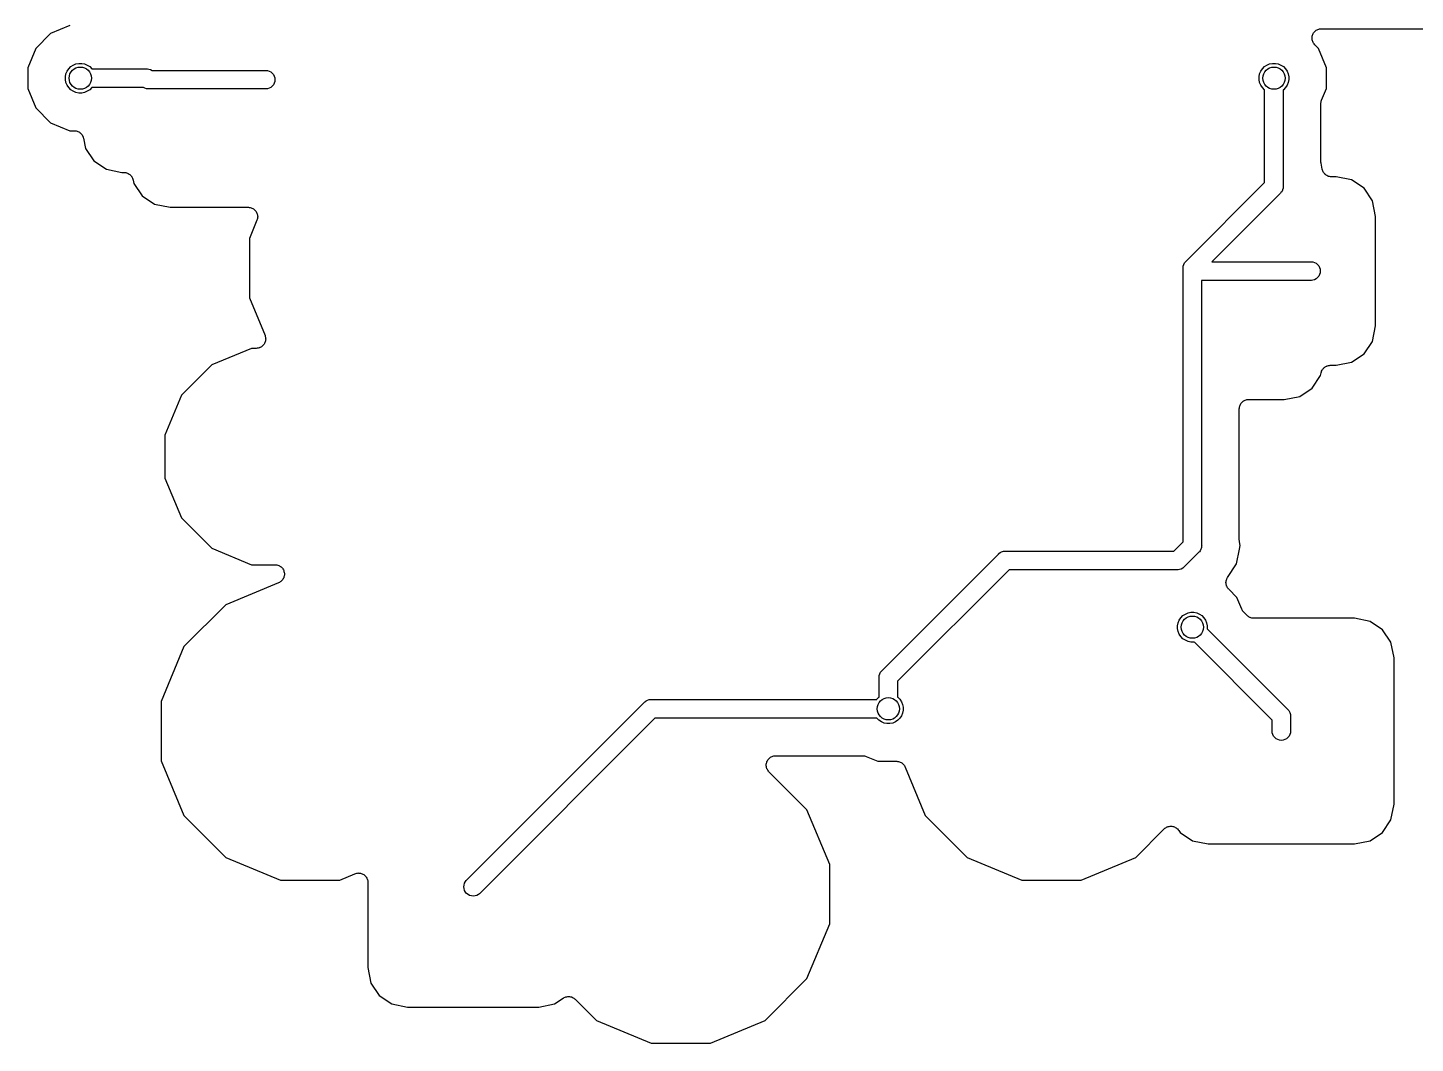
# Model space of a CAD drawing. Extents: x 0.4 to 11.3, y -7.9 to -0.4.
# Drawn here: x 7.397 to 8.134, y -3.118 to -2.58 of the extents above; entities that cross this region are included whole.
import ezdxf

# ---------------------------------------------------------------- set-up
doc = ezdxf.new("R2010")
doc.units = 0
doc.header["$MEASUREMENT"] = 0
doc.layers.add('BLACK', color=7, linetype='CONTINUOUS')

msp = doc.modelspace()

# ---------------------------------------------------------------- linework, layer by layer
at = {"layer": 'BLACK', "linetype": 'CONTINUOUS'}
for p, q in [((7.41965, -2.57843), (7.40941, -2.58267)), ((7.40941, -2.58267), (7.40157, -2.59051)), ((8.07929, -2.58499), (8.07934, -2.58451)), ((8.07929, -2.585), (8.07929, -2.58499)), ((8.07933, -2.58548), (8.07929, -2.585)), ((8.07929, -2.585), (8.07929, -2.585)), ((8.07937, -2.58596), (8.07933, -2.58548)), ((8.07934, -2.58451), (8.07939, -2.58403)), ((8.07937, -2.58597), (8.07937, -2.58596)), ((8.07937, -2.58598), (8.07937, -2.58597)), ((8.07951, -2.58643), (8.07937, -2.58598)), ((8.07939, -2.58402), (8.07953, -2.58356)), ((8.07939, -2.58403), (8.07939, -2.58402)), ((8.07939, -2.58403), (8.07939, -2.58403)), ((8.07953, -2.58356), (8.07968, -2.5831)), ((8.07968, -2.58309), (8.07991, -2.58267)), ((8.07968, -2.5831), (8.07968, -2.58309)), ((8.07968, -2.58309), (8.07968, -2.58309)), ((8.07991, -2.58267), (8.08014, -2.58224)), ((8.08014, -2.58224), (8.08015, -2.58224)), ((8.08015, -2.58223), (8.08046, -2.58186)), ((8.08015, -2.58224), (8.08015, -2.58223)), ((8.08046, -2.58186), (8.08076, -2.58149)), ((8.08076, -2.58149), (8.08077, -2.58149)), ((8.08077, -2.58149), (8.08078, -2.58148)), ((8.08078, -2.58148), (8.08115, -2.58118)), ((8.08115, -2.58118), (8.08152, -2.58087)), ((8.08152, -2.58087), (8.08153, -2.58087)), ((8.08153, -2.58087), (8.08196, -2.58064)), ((8.08153, -2.58087), (8.08153, -2.58087)), ((8.08196, -2.58064), (8.08238, -2.58042)), ((8.08238, -2.58042), (8.08239, -2.58041)), ((8.08239, -2.58041), (8.0824, -2.58041)), ((8.0824, -2.58041), (8.08285, -2.58027)), ((8.08285, -2.58027), (8.08332, -2.58013)), ((8.08332, -2.58013), (8.08332, -2.58013)), ((8.08332, -2.58013), (8.08333, -2.58013)), ((8.08333, -2.58013), (8.08381, -2.58009)), ((8.08381, -2.58009), (8.08429, -2.58004)), ((8.08429, -2.58004), (8.36828, -2.58004)), ((7.40157, -2.59051), (7.39732, -2.60075)), ((8.07964, -2.5869), (8.07951, -2.58643)), ((8.07965, -2.5869), (8.07964, -2.5869)), ((8.07965, -2.58691), (8.07965, -2.5869)), ((8.07987, -2.58734), (8.07965, -2.58691)), ((8.08009, -2.58776), (8.07987, -2.58734)), ((8.0801, -2.58777), (8.08009, -2.58776)), ((8.0801, -2.58778), (8.0801, -2.58777)), ((8.0804, -2.58815), (8.0801, -2.58778)), ((8.0807, -2.58853), (8.0804, -2.58815)), ((8.08071, -2.58854), (8.0807, -2.58853)), ((8.08075, -2.58857), (8.08071, -2.58854)), ((8.08071, -2.58854), (8.08071, -2.58854)), ((8.08071, -2.58854), (8.08071, -2.58854)), ((8.08269, -2.59051), (8.08075, -2.58857)), ((8.08693, -2.60075), (8.08269, -2.59051)), ((7.39732, -2.60075), (7.39732, -2.61184)), ((7.41908, -2.60128), (7.42018, -2.60018)), ((7.42018, -2.60018), (7.42147, -2.59932)), ((7.42147, -2.59932), (7.4229, -2.59873)), ((7.4229, -2.59873), (7.42442, -2.59843)), ((7.42442, -2.59843), (7.42597, -2.59843)), ((7.42597, -2.59843), (7.42749, -2.59873)), ((7.42749, -2.59873), (7.42893, -2.59932)), ((7.42893, -2.59932), (7.43022, -2.60018)), ((7.43022, -2.60018), (7.43131, -2.60128)), ((8.05294, -2.60128), (8.05404, -2.60018)), ((8.05404, -2.60018), (8.05533, -2.59932)), ((8.05533, -2.59932), (8.05676, -2.59873)), ((8.05676, -2.59873), (8.05828, -2.59843)), ((8.05828, -2.59843), (8.05983, -2.59843)), ((8.05983, -2.59843), (8.06135, -2.59873)), ((8.06135, -2.59873), (8.06278, -2.59932)), ((8.06278, -2.59932), (8.06407, -2.60018)), ((8.06407, -2.60018), (8.06517, -2.60128)), ((8.08693, -2.61184), (8.08693, -2.60075)), ((7.41732, -2.60552), (7.41763, -2.604)), ((7.41732, -2.60707), (7.41732, -2.60552)), ((7.41763, -2.6086), (7.41732, -2.60707)), ((7.41763, -2.604), (7.41822, -2.60257)), ((7.41822, -2.60257), (7.41908, -2.60128)), ((7.43131, -2.60128), (7.43138, -2.60138)), ((7.43138, -2.60138), (7.46039, -2.60138)), ((7.46039, -2.60138), (7.46063, -2.60135)), ((7.46063, -2.60135), (7.46087, -2.60138)), ((7.46087, -2.60138), (7.46087, -2.60138)), ((7.46087, -2.60138), (7.46159, -2.60145)), ((7.46159, -2.60145), (7.46252, -2.60173)), ((7.46252, -2.60173), (7.46334, -2.60217)), ((7.46334, -2.60217), (7.52386, -2.60217)), ((7.52386, -2.60217), (7.52459, -2.60224)), ((7.52459, -2.60224), (7.52551, -2.60252)), ((7.52551, -2.60252), (7.52637, -2.60297)), ((7.52637, -2.60297), (7.52712, -2.60359)), ((7.52712, -2.60359), (7.52773, -2.60434)), ((7.52773, -2.60434), (7.52819, -2.60519)), ((7.52819, -2.60519), (7.52847, -2.60612)), ((7.52847, -2.60805), (7.52819, -2.60898)), ((7.52847, -2.60612), (7.52857, -2.60709)), ((7.52857, -2.60709), (7.52847, -2.60805)), ((8.05118, -2.60552), (8.05148, -2.604)), ((8.05118, -2.60707), (8.05118, -2.60552)), ((8.05148, -2.6086), (8.05118, -2.60707)), ((8.05148, -2.604), (8.05208, -2.60257)), ((8.05208, -2.60257), (8.05294, -2.60128)), ((8.06517, -2.60128), (8.06603, -2.60257)), ((8.06603, -2.60257), (8.06663, -2.604)), ((8.06663, -2.604), (8.06693, -2.60552)), ((8.06693, -2.60707), (8.06663, -2.6086)), ((8.06693, -2.60552), (8.06693, -2.60707)), ((7.39732, -2.61184), (7.40157, -2.62209)), ((7.41822, -2.61003), (7.41763, -2.6086)), ((7.41908, -2.61132), (7.41822, -2.61003)), ((7.42018, -2.61242), (7.41908, -2.61132)), ((7.42147, -2.61328), (7.42018, -2.61242)), ((7.4229, -2.61387), (7.42147, -2.61328)), ((7.42442, -2.61417), (7.4229, -2.61387)), ((7.42597, -2.61417), (7.42442, -2.61417)), ((7.42749, -2.61387), (7.42597, -2.61417)), ((7.42893, -2.61328), (7.42749, -2.61387)), ((7.43022, -2.61242), (7.42893, -2.61328)), ((7.43131, -2.61132), (7.43022, -2.61242)), ((7.43138, -2.61122), (7.43131, -2.61132)), ((7.45871, -2.61122), (7.43138, -2.61122)), ((7.45952, -2.61166), (7.45871, -2.61122)), ((7.46045, -2.61194), (7.45952, -2.61166)), ((7.46118, -2.61201), (7.46045, -2.61194)), ((7.46142, -2.61203), (7.46118, -2.61201)), ((7.46118, -2.61201), (7.46118, -2.61201)), ((7.46166, -2.61201), (7.46142, -2.61203)), ((7.52386, -2.61201), (7.46166, -2.61201)), ((7.52459, -2.61194), (7.52386, -2.61201)), ((7.52551, -2.61166), (7.52459, -2.61194)), ((7.52637, -2.6112), (7.52551, -2.61166)), ((7.52712, -2.61058), (7.52637, -2.6112)), ((7.52773, -2.60983), (7.52712, -2.61058)), ((7.52819, -2.60898), (7.52773, -2.60983)), ((8.05208, -2.61003), (8.05148, -2.6086)), ((8.05294, -2.61132), (8.05208, -2.61003)), ((8.05404, -2.61242), (8.05294, -2.61132)), ((8.05413, -2.61248), (8.05404, -2.61242)), ((8.05413, -2.66174), (8.05413, -2.61248)), ((8.06407, -2.61242), (8.06398, -2.61248)), ((8.06398, -2.61248), (8.06398, -2.66354)), ((8.06517, -2.61132), (8.06407, -2.61242)), ((8.06603, -2.61003), (8.06517, -2.61132)), ((8.06663, -2.6086), (8.06603, -2.61003)), ((8.08436, -2.61805), (8.08693, -2.61184)), ((7.40157, -2.62209), (7.40941, -2.62993)), ((8.08398, -2.6199), (8.08403, -2.61944)), ((8.08398, -2.61996), (8.08398, -2.6199)), ((8.08398, -2.61997), (8.08398, -2.61996)), ((8.08398, -2.61996), (8.08398, -2.61996)), ((8.08398, -2.61996), (8.08398, -2.61996)), ((8.08398, -2.65046), (8.08398, -2.61997)), ((8.08403, -2.61944), (8.08407, -2.61899)), ((8.08407, -2.61899), (8.08408, -2.61896)), ((8.08408, -2.61896), (8.08409, -2.61893)), ((8.08409, -2.61893), (8.08422, -2.61849)), ((8.08422, -2.61849), (8.08436, -2.61805)), ((7.40941, -2.62993), (7.41965, -2.63417)), ((7.41965, -2.63417), (7.42203, -2.63417)), ((7.42203, -2.63417), (7.42206, -2.63417)), ((7.42206, -2.63417), (7.42206, -2.63417)), ((7.42206, -2.63417), (7.42206, -2.63417)), ((7.42206, -2.63417), (7.4221, -2.63417)), ((7.4221, -2.63417), (7.42256, -2.63423)), ((7.42256, -2.63423), (7.42303, -2.63427)), ((7.42303, -2.63427), (7.42305, -2.63428)), ((7.42305, -2.63428), (7.42307, -2.63428)), ((7.42307, -2.63428), (7.42351, -2.63442)), ((7.42351, -2.63442), (7.42396, -2.63456)), ((7.42396, -2.63456), (7.42398, -2.63457)), ((7.42398, -2.63457), (7.424, -2.63458)), ((7.424, -2.63458), (7.42441, -2.6348)), ((7.42441, -2.6348), (7.42482, -2.63503)), ((7.42482, -2.63503), (7.42483, -2.63504)), ((7.42483, -2.63504), (7.42485, -2.63505)), ((7.42485, -2.63505), (7.42521, -2.63535)), ((7.42521, -2.63535), (7.42557, -2.63565)), ((7.42557, -2.63565), (7.42558, -2.63566)), ((7.42558, -2.63566), (7.4256, -2.63567)), ((7.4256, -2.63567), (7.42589, -2.63604)), ((7.42589, -2.63604), (7.42619, -2.6364)), ((7.42619, -2.6364), (7.4262, -2.63642)), ((7.4262, -2.63642), (7.42621, -2.63644)), ((7.42621, -2.63644), (7.42643, -2.63685)), ((7.42643, -2.63685), (7.42665, -2.63726)), ((7.42665, -2.63726), (7.42665, -2.63728)), ((7.42665, -2.63728), (7.42666, -2.6373)), ((7.42666, -2.6373), (7.42679, -2.63775)), ((7.42679, -2.63775), (7.42693, -2.6382)), ((7.42693, -2.6382), (7.42801, -2.64363)), ((7.42801, -2.64363), (7.43243, -2.65025)), ((7.43243, -2.65025), (7.43905, -2.65467)), ((8.08402, -2.65092), (8.08398, -2.65046)), ((8.08406, -2.65137), (8.08402, -2.65092)), ((8.08407, -2.65144), (8.08406, -2.65137)), ((8.08471, -2.65462), (8.08407, -2.65144)), ((7.43905, -2.65467), (7.44734, -2.65632)), ((7.44734, -2.65632), (7.44834, -2.65632)), ((7.44834, -2.65632), (7.44837, -2.65632)), ((7.44837, -2.65632), (7.44837, -2.65632)), ((7.44837, -2.65632), (7.44837, -2.65632)), ((7.44837, -2.65632), (7.44841, -2.65632)), ((7.44841, -2.65632), (7.44888, -2.65637)), ((7.44888, -2.65637), (7.44934, -2.65642)), ((7.44934, -2.65642), (7.44936, -2.65642)), ((7.44936, -2.65642), (7.44938, -2.65643)), ((7.44938, -2.65643), (7.44983, -2.65657)), ((7.44983, -2.65657), (7.45027, -2.65671)), ((7.45027, -2.65671), (7.45029, -2.65671)), ((7.45029, -2.65671), (7.45031, -2.65672)), ((7.45031, -2.65672), (7.45072, -2.65695)), ((7.45072, -2.65695), (7.45113, -2.65717)), ((7.45113, -2.65717), (7.45115, -2.65718)), ((7.45115, -2.65718), (7.45117, -2.65719)), ((7.45117, -2.65719), (7.45152, -2.65749)), ((7.45152, -2.65749), (7.45189, -2.65779)), ((7.45189, -2.65779), (7.4519, -2.65781)), ((7.4519, -2.65781), (7.45191, -2.65782)), ((7.45191, -2.65782), (7.45221, -2.65818)), ((7.45221, -2.65818), (7.4525, -2.65855)), ((7.4525, -2.65855), (7.45251, -2.65856)), ((7.45251, -2.65856), (7.45252, -2.65858)), ((7.45252, -2.65858), (7.45274, -2.65899)), ((7.45274, -2.65899), (7.45296, -2.65941)), ((7.45296, -2.65941), (7.45297, -2.65943)), ((7.45297, -2.65943), (7.45298, -2.65944)), ((7.45298, -2.65944), (7.45311, -2.65989)), ((8.08484, -2.65507), (8.08471, -2.65462)), ((8.08497, -2.65552), (8.08484, -2.65507)), ((8.08498, -2.65553), (8.08497, -2.65552)), ((8.08499, -2.65555), (8.08498, -2.65553)), ((8.08521, -2.65597), (8.08499, -2.65555)), ((8.08543, -2.65638), (8.08521, -2.65597)), ((8.08544, -2.6564), (8.08543, -2.65638)), ((8.08545, -2.65641), (8.08544, -2.6564)), ((8.08574, -2.65678), (8.08545, -2.65641)), ((8.08604, -2.65714), (8.08574, -2.65678)), ((8.08605, -2.65715), (8.08604, -2.65714)), ((8.08606, -2.65717), (8.08605, -2.65715)), ((8.08643, -2.65747), (8.08606, -2.65717)), ((8.08678, -2.65777), (8.08643, -2.65747)), ((8.0868, -2.65778), (8.08678, -2.65777)), ((8.08682, -2.65779), (8.0868, -2.65778)), ((8.08723, -2.65802), (8.08682, -2.65779)), ((8.08764, -2.65824), (8.08723, -2.65802)), ((8.08766, -2.65825), (8.08764, -2.65824)), ((8.08768, -2.65826), (8.08766, -2.65825)), ((8.08812, -2.65839), (8.08768, -2.65826)), ((8.08857, -2.65853), (8.08812, -2.65839)), ((8.08859, -2.65854), (8.08857, -2.65853)), ((8.08861, -2.65854), (8.08859, -2.65854)), ((8.08908, -2.65859), (8.08861, -2.65854)), ((8.08954, -2.65864), (8.08908, -2.65859)), ((8.08958, -2.65864), (8.08954, -2.65864)), ((8.08961, -2.65864), (8.08958, -2.65864)), ((8.08958, -2.65864), (8.08958, -2.65864)), ((8.08958, -2.65864), (8.08958, -2.65864)), ((8.09203, -2.65864), (8.08961, -2.65864)), ((8.10032, -2.66029), (8.09203, -2.65864)), ((7.45311, -2.65989), (7.45324, -2.66034)), ((7.45324, -2.66034), (7.4536, -2.66213)), ((7.4536, -2.66213), (7.45802, -2.66875)), ((8.01244, -2.70344), (8.05413, -2.66174)), ((8.0628, -2.66697), (8.06255, -2.66728)), ((8.06317, -2.66653), (8.0628, -2.66697)), ((8.06362, -2.66567), (8.06317, -2.66653)), ((8.06367, -2.66552), (8.06362, -2.66567)), ((8.06391, -2.66474), (8.06367, -2.66552)), ((8.06398, -2.66402), (8.06391, -2.66474)), ((8.06398, -2.66354), (8.064, -2.66378)), ((8.064, -2.66378), (8.06398, -2.66402)), ((8.06398, -2.66402), (8.06398, -2.66402)), ((8.10694, -2.66471), (8.10032, -2.66029)), ((8.11136, -2.67133), (8.10694, -2.66471)), ((7.45802, -2.66875), (7.46464, -2.67317)), ((7.46464, -2.67317), (7.47293, -2.67482)), ((8.06236, -2.66743), (8.02605, -2.70374)), ((8.06255, -2.66728), (8.06236, -2.66743)), ((8.11301, -2.67963), (8.11136, -2.67133)), ((7.47293, -2.67482), (7.51441, -2.67482)), ((7.51441, -2.67482), (7.51445, -2.67482)), ((7.51445, -2.67482), (7.51445, -2.67482)), ((7.51445, -2.67482), (7.51445, -2.67482)), ((7.51445, -2.67482), (7.51448, -2.67482)), ((7.51448, -2.67482), (7.51496, -2.67487)), ((7.51496, -2.67487), (7.51542, -2.67492)), ((7.51903, -2.68173), (7.51504, -2.69136)), ((7.51542, -2.67492), (7.51543, -2.67493)), ((7.51543, -2.67493), (7.51545, -2.67493)), ((7.51545, -2.67493), (7.51591, -2.67508)), ((7.51591, -2.67508), (7.51635, -2.67521)), ((7.51635, -2.67521), (7.51636, -2.67522)), ((7.51636, -2.67522), (7.51638, -2.67522)), ((7.51638, -2.67522), (7.5168, -2.67545)), ((7.5168, -2.67545), (7.51721, -2.67568)), ((7.51721, -2.67568), (7.51722, -2.67569)), ((7.51722, -2.67569), (7.51723, -2.67569)), ((7.51723, -2.67569), (7.5176, -2.676)), ((7.5176, -2.676), (7.51796, -2.6763)), ((7.51796, -2.6763), (7.51797, -2.67631)), ((7.51797, -2.67631), (7.51798, -2.67632)), ((7.51798, -2.67632), (7.51828, -2.6767)), ((7.51828, -2.6767), (7.51858, -2.67706)), ((7.51858, -2.67706), (7.51858, -2.67707)), ((7.51858, -2.67707), (7.51859, -2.67708)), ((7.51859, -2.67708), (7.51881, -2.67751)), ((7.51881, -2.67751), (7.51903, -2.67792)), ((7.51903, -2.67792), (7.51904, -2.67794)), ((7.51917, -2.68128), (7.51903, -2.68173)), ((7.51904, -2.67794), (7.51904, -2.67795)), ((7.51904, -2.67795), (7.51918, -2.6784)), ((7.51931, -2.68083), (7.51917, -2.68128)), ((7.51918, -2.6784), (7.51931, -2.67886)), ((7.51931, -2.67886), (7.51932, -2.67887)), ((7.51936, -2.68033), (7.51931, -2.6808)), ((7.51931, -2.6808), (7.51931, -2.68081)), ((7.51931, -2.68081), (7.51931, -2.68083)), ((7.51932, -2.67887), (7.51932, -2.67888)), ((7.51932, -2.67888), (7.51936, -2.67936)), ((7.51936, -2.67936), (7.51941, -2.67983)), ((7.51941, -2.67986), (7.51936, -2.68033)), ((7.51941, -2.67983), (7.51941, -2.67984)), ((7.51941, -2.67984), (7.51941, -2.67986)), ((8.11301, -2.7377), (8.11301, -2.67963)), ((7.51504, -2.69136), (7.51504, -2.72281)), ((8.01164, -2.70434), (8.01225, -2.70359)), ((8.01225, -2.70359), (8.01244, -2.70344)), ((8.02605, -2.70374), (8.07898, -2.70374)), ((8.07898, -2.70374), (8.0797, -2.70381)), ((8.0797, -2.70381), (8.08063, -2.70409)), ((8.0108, -2.70709), (8.01083, -2.70685)), ((8.01083, -2.70733), (8.0108, -2.70709)), ((8.01083, -2.70685), (8.0109, -2.70612)), ((8.01083, -2.70685), (8.01083, -2.70685)), ((8.01083, -2.85229), (8.01083, -2.70733)), ((8.0109, -2.70612), (8.01118, -2.70519)), ((8.01118, -2.70519), (8.01164, -2.70434)), ((8.08063, -2.70409), (8.08149, -2.70455)), ((8.08149, -2.70455), (8.08224, -2.70516)), ((8.08224, -2.70516), (8.08285, -2.70591)), ((8.08285, -2.70591), (8.08331, -2.70677)), ((8.08331, -2.71055), (8.08285, -2.71141)), ((8.08331, -2.70677), (8.08359, -2.7077)), ((8.08359, -2.70963), (8.08331, -2.71055)), ((8.08359, -2.7077), (8.08369, -2.70866)), ((8.08369, -2.70866), (8.08359, -2.70963)), ((8.07898, -2.71358), (8.02067, -2.71358)), ((8.02067, -2.71358), (8.02067, -2.85409)), ((8.0797, -2.71351), (8.07898, -2.71358)), ((8.08063, -2.71323), (8.0797, -2.71351)), ((8.08149, -2.71277), (8.08063, -2.71323)), ((8.08224, -2.71216), (8.08149, -2.71277)), ((8.08285, -2.71141), (8.08224, -2.71216)), ((7.51504, -2.72281), (7.52331, -2.74277)), ((8.11136, -2.74599), (8.11301, -2.7377)), ((7.52252, -2.74786), (7.52221, -2.74823)), ((7.52282, -2.7475), (7.52252, -2.74786)), ((7.52283, -2.74748), (7.52282, -2.74749)), ((7.52282, -2.74749), (7.52282, -2.7475)), ((7.52306, -2.74706), (7.52283, -2.74748)), ((7.52329, -2.74665), (7.52306, -2.74706)), ((7.5233, -2.74662), (7.52329, -2.74663)), ((7.52329, -2.74663), (7.52329, -2.74665)), ((7.52344, -2.74616), (7.5233, -2.74662)), ((7.52331, -2.74277), (7.52332, -2.74281)), ((7.52332, -2.74281), (7.52332, -2.74281)), ((7.52332, -2.74281), (7.52332, -2.74281)), ((7.52332, -2.74281), (7.52333, -2.74284)), ((7.52333, -2.74284), (7.52347, -2.7433)), ((7.52358, -2.74572), (7.52344, -2.74616)), ((7.52347, -2.7433), (7.5236, -2.74375)), ((7.52359, -2.74569), (7.52358, -2.7457)), ((7.52358, -2.7457), (7.52358, -2.74572)), ((7.52364, -2.74521), (7.52359, -2.74569)), ((7.5236, -2.74375), (7.5236, -2.74376)), ((7.5236, -2.74376), (7.5236, -2.74377)), ((7.5236, -2.74377), (7.52364, -2.74425)), ((7.52364, -2.74425), (7.52369, -2.74472)), ((7.52369, -2.74475), (7.52364, -2.74521)), ((7.52369, -2.74472), (7.52369, -2.74473)), ((7.52369, -2.74473), (7.52369, -2.74475)), ((8.10694, -2.75261), (8.11136, -2.74599)), ((7.51614, -2.74969), (7.49504, -2.75842)), ((7.51869, -2.74969), (7.51614, -2.74969)), ((7.51916, -2.74964), (7.51869, -2.74969)), ((7.51963, -2.74959), (7.51916, -2.74964)), ((7.51965, -2.74959), (7.51963, -2.74959)), ((7.51966, -2.74959), (7.51965, -2.74959)), ((7.52012, -2.74945), (7.51966, -2.74959)), ((7.52057, -2.74932), (7.52012, -2.74945)), ((7.52058, -2.74931), (7.52057, -2.74932)), ((7.52059, -2.74931), (7.52058, -2.74931)), ((7.52102, -2.74908), (7.52059, -2.74931)), ((7.52143, -2.74886), (7.52102, -2.74908)), ((7.52144, -2.74886), (7.52143, -2.74886)), ((7.52145, -2.74885), (7.52144, -2.74886)), ((7.52183, -2.74854), (7.52145, -2.74885)), ((7.52219, -2.74825), (7.52183, -2.74854)), ((7.5222, -2.74824), (7.52219, -2.74825)), ((7.52221, -2.74823), (7.5222, -2.74824)), ((8.10032, -2.75703), (8.10694, -2.75261)), ((7.49504, -2.75842), (7.4789, -2.77457)), ((8.0838, -2.7641), (8.08408, -2.7627)), ((8.08408, -2.76267), (8.08409, -2.76263)), ((8.08408, -2.7627), (8.08408, -2.76267)), ((8.08408, -2.76267), (8.08408, -2.76267)), ((8.08408, -2.76267), (8.08408, -2.76267)), ((8.08409, -2.76263), (8.08424, -2.76219)), ((8.08424, -2.76219), (8.08437, -2.76174)), ((8.08437, -2.76174), (8.08438, -2.76172)), ((8.08438, -2.76172), (8.08439, -2.76171)), ((8.08439, -2.76171), (8.08462, -2.76129)), ((8.08462, -2.76129), (8.08484, -2.76088)), ((8.08484, -2.76088), (8.08485, -2.76087)), ((8.08485, -2.76087), (8.08486, -2.76085)), ((8.08486, -2.76085), (8.08516, -2.76049)), ((8.08516, -2.76049), (8.08546, -2.76013)), ((8.08546, -2.76013), (8.08547, -2.76012)), ((8.08547, -2.76012), (8.08549, -2.7601)), ((8.08549, -2.7601), (8.08585, -2.75981)), ((8.08585, -2.75981), (8.08622, -2.75951)), ((8.08622, -2.75951), (8.08623, -2.7595)), ((8.08623, -2.7595), (8.08625, -2.75949)), ((8.08625, -2.75949), (8.08667, -2.75927)), ((8.08667, -2.75927), (8.08708, -2.75906)), ((8.08708, -2.75906), (8.0871, -2.75905)), ((8.0871, -2.75905), (8.08711, -2.75904)), ((8.08711, -2.75904), (8.08757, -2.75891)), ((8.08757, -2.75891), (8.08801, -2.75877)), ((8.08801, -2.75877), (8.08803, -2.75877)), ((8.08803, -2.75877), (8.08805, -2.75877)), ((8.08805, -2.75877), (8.08852, -2.75872)), ((8.08852, -2.75872), (8.08898, -2.75868)), ((8.08898, -2.75868), (8.09203, -2.75868)), ((8.09203, -2.75868), (8.10032, -2.75703)), ((8.07938, -2.77072), (8.0838, -2.7641)), ((7.4789, -2.77457), (7.47016, -2.79567)), ((8.04254, -2.77792), (8.0429, -2.77762)), ((8.0429, -2.77762), (8.04292, -2.77762)), ((8.04292, -2.77762), (8.04293, -2.77761)), ((8.04293, -2.77761), (8.04335, -2.77739)), ((8.04335, -2.77739), (8.04376, -2.77717)), ((8.04376, -2.77717), (8.04378, -2.77716)), ((8.04378, -2.77716), (8.0438, -2.77715)), ((8.0438, -2.77715), (8.04425, -2.77702)), ((8.04425, -2.77702), (8.0447, -2.77688)), ((8.0447, -2.77688), (8.04472, -2.77688)), ((8.04472, -2.77688), (8.04473, -2.77688)), ((8.04473, -2.77688), (8.0452, -2.77683)), ((8.0452, -2.77683), (8.04567, -2.77679)), ((8.04567, -2.77679), (8.06447, -2.77679)), ((8.06447, -2.77679), (8.07276, -2.77514)), ((8.07276, -2.77514), (8.07938, -2.77072)), ((8.04067, -2.78172), (8.04072, -2.78125)), ((8.04067, -2.78175), (8.04067, -2.78172)), ((8.04067, -2.78176), (8.04067, -2.78175)), ((8.04067, -2.78175), (8.04067, -2.78175)), ((8.04067, -2.78179), (8.04067, -2.78176)), ((8.04067, -2.85138), (8.04067, -2.78179)), ((8.04072, -2.78125), (8.04077, -2.78078)), ((8.04077, -2.78078), (8.04078, -2.78077)), ((8.04078, -2.78075), (8.04092, -2.7803)), ((8.04078, -2.78077), (8.04078, -2.78075)), ((8.04092, -2.7803), (8.04106, -2.77985)), ((8.04106, -2.77985), (8.04107, -2.77984)), ((8.04107, -2.77982), (8.0413, -2.77941)), ((8.04107, -2.77984), (8.04107, -2.77982)), ((8.0413, -2.77941), (8.04152, -2.77899)), ((8.04152, -2.77899), (8.04154, -2.77898)), ((8.04154, -2.77896), (8.04185, -2.7786)), ((8.04154, -2.77898), (8.04154, -2.77896)), ((8.04185, -2.7786), (8.04215, -2.77824)), ((8.04215, -2.77824), (8.04216, -2.77823)), ((8.04216, -2.77823), (8.04217, -2.77822)), ((8.04217, -2.77822), (8.04254, -2.77792)), ((7.47016, -2.79567), (7.47016, -2.8185)), ((7.47016, -2.8185), (7.4789, -2.8396)), ((7.4789, -2.8396), (7.49504, -2.85575)), ((7.49504, -2.85575), (7.51614, -2.86449)), ((7.91287, -2.85871), (7.91306, -2.85855)), ((7.91306, -2.85855), (7.91362, -2.85809)), ((7.91306, -2.85855), (7.91306, -2.85855)), ((7.91362, -2.85809), (7.91448, -2.85764)), ((7.91362, -2.85809), (7.91362, -2.85809)), ((7.91362, -2.85809), (7.91362, -2.85809)), ((7.91448, -2.85764), (7.9154, -2.85735)), ((7.9154, -2.85735), (7.91613, -2.85728)), ((7.91613, -2.85728), (7.91637, -2.85726)), ((7.91613, -2.85728), (7.91613, -2.85728)), ((7.91637, -2.85726), (7.91661, -2.85728)), ((7.91661, -2.85728), (8.00584, -2.85728)), ((8.00584, -2.85728), (8.01083, -2.85229)), ((8.01906, -2.85798), (8.01152, -2.86551)), ((8.01924, -2.85783), (8.01906, -2.85798)), ((8.01945, -2.85758), (8.01924, -2.85783)), ((8.01986, -2.85708), (8.01945, -2.85758)), ((8.02032, -2.85622), (8.01986, -2.85708)), ((8.0204, -2.85594), (8.02032, -2.85622)), ((8.0206, -2.8553), (8.0204, -2.85594)), ((8.02067, -2.85457), (8.0206, -2.8553)), ((8.02067, -2.85409), (8.02069, -2.85433)), ((8.02069, -2.85433), (8.02067, -2.85457)), ((8.02067, -2.85457), (8.02067, -2.85457)), ((8.03922, -2.86405), (8.04077, -2.8563)), ((8.04071, -2.85184), (8.04067, -2.85138)), ((8.04075, -2.85229), (8.04071, -2.85184)), ((8.04077, -2.85236), (8.04075, -2.85229)), ((8.04116, -2.85433), (8.04077, -2.85236)), ((8.04077, -2.8563), (8.04116, -2.85433)), ((8.04077, -2.8563), (8.04077, -2.8563)), ((7.51614, -2.86449), (7.52862, -2.86449)), ((7.52862, -2.86449), (7.52868, -2.86449)), ((7.52868, -2.86449), (7.52868, -2.86449)), ((7.52868, -2.86449), (7.52869, -2.86449)), ((7.52869, -2.86449), (7.52869, -2.86449)), ((7.52869, -2.86449), (7.52918, -2.86454)), ((7.52918, -2.86454), (7.52965, -2.8646)), ((7.52965, -2.8646), (7.52966, -2.8646)), ((7.52966, -2.8646), (7.52966, -2.8646)), ((7.52966, -2.8646), (7.53014, -2.86475)), ((7.53014, -2.86475), (7.53059, -2.86489)), ((7.53059, -2.86489), (7.53059, -2.86489)), ((7.53059, -2.86489), (7.53059, -2.86489)), ((7.53059, -2.86489), (7.53101, -2.86512)), ((7.53101, -2.86512), (7.53144, -2.86536)), ((7.53144, -2.86536), (7.53144, -2.86536)), ((7.53144, -2.86536), (7.53145, -2.86536)), ((7.53145, -2.86536), (7.53181, -2.86567)), ((7.53181, -2.86567), (7.53219, -2.86598)), ((7.53219, -2.86598), (7.53219, -2.86599)), ((7.53219, -2.86599), (7.5322, -2.86599)), ((7.5322, -2.86599), (7.53251, -2.86638)), ((7.85102, -2.92059), (7.91272, -2.8589)), ((7.91272, -2.8589), (7.91287, -2.85871)), ((8.01137, -2.8657), (8.01062, -2.86632)), ((8.01152, -2.86551), (8.01137, -2.8657)), ((8.03444, -2.87122), (8.03922, -2.86405)), ((7.53177, -2.87334), (7.5314, -2.87365)), ((7.53215, -2.87304), (7.53177, -2.87334)), ((7.53247, -2.87265), (7.53215, -2.87303)), ((7.53215, -2.87303), (7.53215, -2.87303)), ((7.53215, -2.87303), (7.53215, -2.87304)), ((7.53277, -2.87228), (7.53247, -2.87265)), ((7.53251, -2.86638), (7.5328, -2.86674)), ((7.53301, -2.87185), (7.53277, -2.87228)), ((7.53277, -2.87228), (7.53277, -2.87228)), ((7.53277, -2.87228), (7.53277, -2.87228)), ((7.5328, -2.86674), (7.5328, -2.86675)), ((7.5328, -2.86675), (7.53281, -2.86675)), ((7.53281, -2.86675), (7.53304, -2.86719)), ((7.53323, -2.87143), (7.53301, -2.87185)), ((7.53304, -2.86719), (7.53326, -2.86761)), ((7.53324, -2.87142), (7.53323, -2.87142)), ((7.53323, -2.87142), (7.53323, -2.87143)), ((7.53338, -2.87096), (7.53324, -2.87142)), ((7.53326, -2.86761), (7.53326, -2.86761)), ((7.53326, -2.86761), (7.53326, -2.86762)), ((7.53326, -2.86762), (7.53339, -2.86807)), ((7.53352, -2.87049), (7.53338, -2.87096)), ((7.53339, -2.86807), (7.53353, -2.86854)), ((7.53357, -2.87001), (7.53352, -2.87048)), ((7.53352, -2.87048), (7.53352, -2.87049)), ((7.53352, -2.87049), (7.53352, -2.87049)), ((7.53353, -2.86854), (7.53353, -2.86855)), ((7.53353, -2.86855), (7.53353, -2.86855)), ((7.53353, -2.86855), (7.53358, -2.86903)), ((7.53362, -2.86952), (7.53357, -2.87001)), ((7.53358, -2.86903), (7.53362, -2.86951)), ((7.53362, -2.86951), (7.53362, -2.86952)), ((7.53362, -2.86952), (7.53362, -2.86952)), ((7.91841, -2.86713), (7.85925, -2.92628)), ((8.00763, -2.86713), (7.91841, -2.86713)), ((8.00787, -2.86715), (8.00763, -2.86713)), ((8.00812, -2.86713), (8.00787, -2.86715)), ((8.00884, -2.86705), (8.00812, -2.86713)), ((8.00812, -2.86713), (8.00812, -2.86713)), ((8.00977, -2.86677), (8.00884, -2.86705)), ((8.01062, -2.86632), (8.00977, -2.86677)), ((8.03365, -2.87348), (8.03369, -2.87301)), ((8.03369, -2.87301), (8.0337, -2.87299)), ((8.0337, -2.87297), (8.03384, -2.87252)), ((8.0337, -2.87299), (8.0337, -2.87297)), ((8.03384, -2.87252), (8.03398, -2.87208)), ((8.03398, -2.87208), (8.03399, -2.87206)), ((8.03399, -2.87204), (8.03422, -2.87163)), ((8.03399, -2.87206), (8.03399, -2.87204)), ((8.03422, -2.87163), (8.03444, -2.87122)), ((7.53054, -2.87411), (7.50246, -2.88574)), ((7.53097, -2.87388), (7.53054, -2.87411)), ((7.53139, -2.87365), (7.53097, -2.87388)), ((7.5314, -2.87365), (7.53139, -2.87365)), ((7.53139, -2.87365), (7.53139, -2.87365)), ((8.0336, -2.87394), (8.03365, -2.87348)), ((8.0336, -2.87396), (8.0336, -2.87394)), ((8.0336, -2.87398), (8.0336, -2.87396)), ((8.03364, -2.87445), (8.0336, -2.87398)), ((8.03368, -2.87491), (8.03364, -2.87445)), ((8.03369, -2.87493), (8.03368, -2.87491)), ((8.03369, -2.87495), (8.03369, -2.87493)), ((8.03382, -2.8754), (8.03369, -2.87495)), ((8.03395, -2.87585), (8.03382, -2.8754)), ((8.03396, -2.87587), (8.03395, -2.87585)), ((8.03397, -2.87589), (8.03396, -2.87587)), ((8.03419, -2.8763), (8.03397, -2.87589)), ((8.0344, -2.87672), (8.03419, -2.8763)), ((8.03441, -2.87673), (8.0344, -2.87672)), ((8.03442, -2.87675), (8.03441, -2.87673)), ((8.03472, -2.87711), (8.03442, -2.87675)), ((8.03501, -2.87748), (8.03472, -2.87711)), ((8.03504, -2.87751), (8.03501, -2.87748)), ((8.03506, -2.87753), (8.03504, -2.87751)), ((8.03504, -2.87751), (8.03504, -2.87751)), ((8.03504, -2.87751), (8.03504, -2.87751)), ((8.03938, -2.88185), (8.03506, -2.87753)), ((7.50246, -2.88574), (7.48022, -2.90797)), ((8.04195, -2.88806), (8.03938, -2.88185)), ((8.04217, -2.88846), (8.04195, -2.88806)), ((8.00787, -2.89686), (8.00818, -2.89534)), ((8.00818, -2.89534), (8.00877, -2.89391)), ((8.00877, -2.89391), (8.00963, -2.89262)), ((8.00963, -2.89262), (8.01073, -2.89152)), ((8.01073, -2.89152), (8.01202, -2.89066)), ((8.01202, -2.89066), (8.01345, -2.89007)), ((8.01345, -2.89007), (8.01497, -2.88976)), ((8.01497, -2.88976), (8.01652, -2.88976)), ((8.01652, -2.88976), (8.01804, -2.89007)), ((8.01804, -2.89007), (8.01948, -2.89066)), ((8.01948, -2.89066), (8.02077, -2.89152)), ((8.02077, -2.89152), (8.02186, -2.89262)), ((8.02186, -2.89262), (8.02273, -2.89391)), ((8.02273, -2.89391), (8.02332, -2.89534)), ((8.02332, -2.89534), (8.02362, -2.89686)), ((8.04238, -2.88887), (8.04217, -2.88846)), ((8.0424, -2.88889), (8.04238, -2.88887)), ((8.04241, -2.88892), (8.0424, -2.88889)), ((8.0427, -2.88927), (8.04241, -2.88892)), ((8.04299, -2.88963), (8.0427, -2.88927)), ((8.04303, -2.88967), (8.04299, -2.88963)), ((8.04303, -2.88968), (8.04303, -2.88967)), ((8.04303, -2.88967), (8.04303, -2.88967)), ((8.04303, -2.88967), (8.04303, -2.88967)), ((8.04479, -2.89143), (8.04303, -2.88968)), ((8.04514, -2.89172), (8.04479, -2.89143)), ((8.0455, -2.89202), (8.04514, -2.89172)), ((8.04552, -2.89203), (8.0455, -2.89202)), ((8.04554, -2.89205), (8.04552, -2.89203)), ((8.04595, -2.89227), (8.04554, -2.89205)), ((8.04635, -2.89249), (8.04595, -2.89227)), ((8.04638, -2.8925), (8.04635, -2.89249)), ((8.0464, -2.89251), (8.04638, -2.8925)), ((8.04684, -2.89265), (8.0464, -2.89251)), ((8.04728, -2.89279), (8.04684, -2.89265)), ((8.04731, -2.89279), (8.04728, -2.89279)), ((8.04733, -2.8928), (8.04731, -2.89279)), ((8.04779, -2.89284), (8.04733, -2.8928)), ((8.04825, -2.8929), (8.04779, -2.89284)), ((8.0483, -2.8929), (8.04825, -2.8929)), ((8.04832, -2.8929), (8.0483, -2.8929)), ((8.0483, -2.8929), (8.0483, -2.8929)), ((8.0483, -2.8929), (8.0483, -2.8929)), ((8.10187, -2.8929), (8.04832, -2.8929)), ((8.11017, -2.89455), (8.10187, -2.8929)), ((8.11678, -2.89897), (8.11017, -2.89455)), ((8.00787, -2.89841), (8.00787, -2.89686)), ((8.00818, -2.89993), (8.00787, -2.89841)), ((8.00877, -2.90137), (8.00818, -2.89993)), ((8.00963, -2.90266), (8.00877, -2.90137)), ((8.01073, -2.90375), (8.00963, -2.90266)), ((8.02362, -2.89841), (8.0236, -2.89853)), ((8.0236, -2.89853), (8.0663, -2.94123)), ((8.02362, -2.89686), (8.02362, -2.89841)), ((8.1212, -2.90558), (8.11678, -2.89897)), ((7.48022, -2.90797), (7.46819, -2.93703)), ((8.01202, -2.90462), (8.01073, -2.90375)), ((8.01345, -2.90521), (8.01202, -2.90462)), ((8.01497, -2.90551), (8.01345, -2.90521)), ((8.01652, -2.90551), (8.01497, -2.90551)), ((8.01664, -2.90549), (8.01652, -2.90551)), ((8.05807, -2.94692), (8.01664, -2.90549)), ((8.12285, -2.91388), (8.1212, -2.90558)), ((8.12285, -2.99163), (8.12285, -2.91388)), ((7.84939, -2.92424), (7.84941, -2.924)), ((7.84941, -2.92448), (7.84939, -2.92424)), ((7.84941, -2.924), (7.84948, -2.92328)), ((7.84941, -2.924), (7.84941, -2.924)), ((7.84941, -2.93476), (7.84941, -2.92448)), ((7.84948, -2.92328), (7.84976, -2.92235)), ((7.84976, -2.92235), (7.85022, -2.92149)), ((7.85022, -2.92149), (7.85083, -2.92074)), ((7.85083, -2.92074), (7.85102, -2.92059)), ((7.85925, -2.92628), (7.85925, -2.93476)), ((7.46819, -2.93703), (7.46819, -2.96848)), ((7.63021, -3.03212), (7.7247, -2.93764)), ((7.7247, -2.93764), (7.72485, -2.93745)), ((7.72485, -2.93745), (7.72504, -2.93729)), ((7.72504, -2.93729), (7.7256, -2.93683)), ((7.72504, -2.93729), (7.72504, -2.93729)), ((7.7256, -2.93683), (7.72564, -2.93681)), ((7.72564, -2.93681), (7.72645, -2.93638)), ((7.72645, -2.93638), (7.72738, -2.93609)), ((7.72738, -2.93609), (7.7281, -2.93602)), ((7.7281, -2.93602), (7.72811, -2.93602)), ((7.72811, -2.93602), (7.72835, -2.936)), ((7.72835, -2.936), (7.72859, -2.93602)), ((7.72859, -2.93602), (7.84815, -2.93602)), ((7.84815, -2.93602), (7.84821, -2.93593)), ((7.84821, -2.93593), (7.84931, -2.93483)), ((7.84931, -2.93483), (7.84941, -2.93476)), ((7.85925, -2.93476), (7.85935, -2.93483)), ((7.85935, -2.93483), (7.86045, -2.93593)), ((7.86045, -2.93593), (7.86131, -2.93722)), ((7.86131, -2.93722), (7.8619, -2.93865)), ((7.8619, -2.93865), (7.8622, -2.94017)), ((7.73038, -2.94587), (7.63717, -3.03908)), ((7.84815, -2.94587), (7.73038, -2.94587)), ((7.84821, -2.94596), (7.84815, -2.94587)), ((7.84931, -2.94706), (7.84821, -2.94596)), ((7.8506, -2.94792), (7.84931, -2.94706)), ((7.85935, -2.94706), (7.85806, -2.94792)), ((7.86045, -2.94596), (7.85935, -2.94706)), ((7.86131, -2.94467), (7.86045, -2.94596)), ((7.8619, -2.94324), (7.86131, -2.94467)), ((7.8622, -2.94172), (7.8619, -2.94324)), ((7.8622, -2.94017), (7.8622, -2.94172)), ((8.05807, -2.953), (8.05807, -2.94692)), ((8.0663, -2.94123), (8.06649, -2.94139)), ((8.06649, -2.94139), (8.06664, -2.94157)), ((8.06664, -2.94157), (8.06664, -2.94157)), ((8.06664, -2.94157), (8.06694, -2.94193)), ((8.06694, -2.94193), (8.0671, -2.94213)), ((8.0671, -2.94213), (8.06756, -2.94299)), ((8.06756, -2.94299), (8.06784, -2.94392)), ((8.06784, -2.94392), (8.06791, -2.94464)), ((8.06791, -2.94464), (8.06791, -2.94464)), ((8.06791, -2.94464), (8.06794, -2.94488)), ((8.06794, -2.94488), (8.06791, -2.94512)), ((8.06791, -2.94512), (8.06791, -2.953)), ((7.85203, -2.94852), (7.8506, -2.94792)), ((7.85356, -2.94882), (7.85203, -2.94852)), ((7.85511, -2.94882), (7.85356, -2.94882)), ((7.85663, -2.94852), (7.85511, -2.94882)), ((7.85806, -2.94792), (7.85663, -2.94852)), ((8.05814, -2.95372), (8.05807, -2.953)), ((8.05842, -2.95465), (8.05814, -2.95372)), ((8.06784, -2.95372), (8.06756, -2.95465)), ((8.06791, -2.953), (8.06784, -2.95372)), ((8.05888, -2.9555), (8.05842, -2.95465)), ((8.0595, -2.95625), (8.05888, -2.9555)), ((8.06024, -2.95687), (8.0595, -2.95625)), ((8.0611, -2.95732), (8.06024, -2.95687)), ((8.06203, -2.95761), (8.0611, -2.95732)), ((8.06299, -2.9577), (8.06203, -2.95761)), ((8.06396, -2.95761), (8.06299, -2.9577)), ((8.06488, -2.95732), (8.06396, -2.95761)), ((8.06574, -2.95687), (8.06488, -2.95732)), ((8.06649, -2.95625), (8.06574, -2.95687)), ((8.0671, -2.9555), (8.06649, -2.95625)), ((8.06756, -2.95465), (8.0671, -2.9555)), ((7.46819, -2.96848), (7.48022, -2.99754)), ((7.78971, -2.96939), (7.78985, -2.96893)), ((7.78985, -2.96893), (7.78986, -2.96892)), ((7.78986, -2.96891), (7.79009, -2.96849)), ((7.78986, -2.96892), (7.78986, -2.96891)), ((7.79009, -2.96849), (7.79032, -2.96807)), ((7.79032, -2.96807), (7.79032, -2.96806)), ((7.79032, -2.96806), (7.79033, -2.96806)), ((7.79033, -2.96806), (7.79063, -2.96769)), ((7.79063, -2.96769), (7.79094, -2.96732)), ((7.79094, -2.96732), (7.79095, -2.96731)), ((7.79095, -2.96731), (7.79133, -2.967)), ((7.79095, -2.96731), (7.79095, -2.96731)), ((7.79133, -2.967), (7.7917, -2.9667)), ((7.7917, -2.9667), (7.79171, -2.96669)), ((7.7917, -2.9667), (7.7917, -2.9667)), ((7.79171, -2.96669), (7.79213, -2.96647)), ((7.79213, -2.96647), (7.79256, -2.96624)), ((7.79256, -2.96624), (7.79257, -2.96624)), ((7.79257, -2.96624), (7.79303, -2.9661)), ((7.79257, -2.96624), (7.79257, -2.96624)), ((7.79303, -2.9661), (7.79349, -2.96596)), ((7.79349, -2.96596), (7.7935, -2.96596)), ((7.7935, -2.96596), (7.79351, -2.96596)), ((7.79351, -2.96596), (7.79398, -2.96591)), ((7.79398, -2.96591), (7.79446, -2.96587)), ((7.79446, -2.96587), (7.84066, -2.96587)), ((7.84066, -2.96587), (7.84067, -2.96587)), ((7.84067, -2.96587), (7.84067, -2.96587)), ((7.84067, -2.96587), (7.84067, -2.96587)), ((7.84067, -2.96587), (7.84073, -2.96587)), ((7.84073, -2.96587), (7.84119, -2.96592)), ((7.84119, -2.96592), (7.84164, -2.96596)), ((7.84164, -2.96596), (7.84167, -2.96597)), ((7.84167, -2.96597), (7.8417, -2.96598)), ((7.8417, -2.96598), (7.84214, -2.96611)), ((7.84214, -2.96611), (7.84258, -2.96625)), ((7.84258, -2.96625), (7.84879, -2.96882)), ((7.84879, -2.96882), (7.85869, -2.96882)), ((7.85869, -2.96882), (7.85871, -2.96882)), ((7.85871, -2.96882), (7.85872, -2.96882)), ((7.85872, -2.96882), (7.85872, -2.96882)), ((7.85872, -2.96882), (7.85876, -2.96882)), ((7.85876, -2.96882), (7.85923, -2.96887)), ((7.85923, -2.96887), (7.85969, -2.96892)), ((7.85969, -2.96892), (7.85971, -2.96893)), ((7.85971, -2.96893), (7.85973, -2.96893)), ((7.85973, -2.96893), (7.86017, -2.96907)), ((7.86017, -2.96907), (7.86062, -2.96921)), ((7.86062, -2.96921), (7.86064, -2.96922)), ((7.86064, -2.96922), (7.86066, -2.96922)), ((7.86066, -2.96922), (7.86107, -2.96945)), ((7.78946, -2.97081), (7.78951, -2.97034)), ((7.78946, -2.97082), (7.78946, -2.97081)), ((7.78946, -2.97083), (7.78946, -2.97082)), ((7.78951, -2.97131), (7.78946, -2.97083)), ((7.78951, -2.97034), (7.78956, -2.96986)), ((7.78955, -2.97179), (7.78951, -2.97131)), ((7.78955, -2.9718), (7.78955, -2.97179)), ((7.78955, -2.97179), (7.78955, -2.97179)), ((7.78968, -2.97226), (7.78955, -2.9718)), ((7.78956, -2.96986), (7.78957, -2.96985)), ((7.78957, -2.96984), (7.78971, -2.96939)), ((7.78957, -2.96985), (7.78957, -2.96984)), ((7.78982, -2.97272), (7.78968, -2.97226)), ((7.78982, -2.97273), (7.78982, -2.97272)), ((7.78983, -2.97274), (7.78982, -2.97273)), ((7.79005, -2.97316), (7.78983, -2.97274)), ((7.79027, -2.97359), (7.79005, -2.97316)), ((7.79027, -2.9736), (7.79027, -2.97359)), ((7.79028, -2.9736), (7.79027, -2.9736)), ((7.79058, -2.97398), (7.79028, -2.9736)), ((7.79088, -2.97435), (7.79058, -2.97398)), ((7.79089, -2.97436), (7.79088, -2.97435)), ((7.79093, -2.9744), (7.79089, -2.97436)), ((7.79089, -2.97436), (7.79089, -2.97436)), ((7.79089, -2.97436), (7.79089, -2.97436)), ((7.81111, -2.99459), (7.79093, -2.9744)), ((7.86107, -2.96945), (7.86148, -2.96967)), ((7.86148, -2.96967), (7.86149, -2.96968)), ((7.86149, -2.96968), (7.86151, -2.96969)), ((7.86151, -2.96969), (7.86187, -2.96999)), ((7.86187, -2.96999), (7.86223, -2.97029)), ((7.86223, -2.97029), (7.86224, -2.97031)), ((7.86224, -2.97031), (7.86226, -2.97032)), ((7.86226, -2.97032), (7.86255, -2.97068)), ((7.86255, -2.97068), (7.86285, -2.97104)), ((7.86285, -2.97104), (7.86286, -2.97106)), ((7.86286, -2.97106), (7.86287, -2.97108)), ((7.86287, -2.97108), (7.86309, -2.97149)), ((7.86309, -2.97149), (7.86331, -2.97191)), ((7.86331, -2.97191), (7.87393, -2.99754)), ((7.48022, -2.99754), (7.50246, -3.01978)), ((7.82315, -3.02365), (7.81111, -2.99459)), ((7.87393, -2.99754), (7.89616, -3.01978)), ((8.1212, -2.99993), (8.12285, -2.99163)), ((7.98573, -3.01978), (8.00079, -3.00471)), ((8.00079, -3.00471), (8.00082, -3.00468)), ((8.00082, -3.00468), (8.00084, -3.00466)), ((8.00082, -3.00468), (8.00082, -3.00468)), ((8.00082, -3.00468), (8.00082, -3.00468)), ((8.00084, -3.00466), (8.00121, -3.00437)), ((8.00121, -3.00437), (8.00158, -3.00407)), ((8.00158, -3.00407), (8.00159, -3.00406)), ((8.00159, -3.00406), (8.0016, -3.00405)), ((8.0016, -3.00405), (8.00202, -3.00384)), ((8.00202, -3.00384), (8.00244, -3.00362)), ((8.00244, -3.00362), (8.00246, -3.00361)), ((8.00246, -3.00361), (8.00247, -3.0036)), ((8.00247, -3.0036), (8.00292, -3.00347)), ((8.00292, -3.00347), (8.00338, -3.00334)), ((8.00338, -3.00334), (8.00339, -3.00334)), ((8.00339, -3.00334), (8.00341, -3.00333)), ((8.00341, -3.00333), (8.00388, -3.00329)), ((8.00388, -3.00329), (8.00435, -3.00325)), ((8.00435, -3.00325), (8.00436, -3.00325)), ((8.00436, -3.00325), (8.00438, -3.00325)), ((8.00438, -3.00325), (8.00485, -3.0033)), ((8.00485, -3.0033), (8.00532, -3.00335)), ((8.00532, -3.00335), (8.00533, -3.00335)), ((8.00533, -3.00335), (8.00535, -3.00335)), ((8.00535, -3.00335), (8.0058, -3.00349)), ((8.0058, -3.00349), (8.00625, -3.00363)), ((8.00625, -3.00363), (8.00627, -3.00364)), ((8.00627, -3.00364), (8.00628, -3.00364)), ((8.00628, -3.00364), (8.0067, -3.00387)), ((8.0067, -3.00387), (8.00711, -3.00409)), ((8.00711, -3.00409), (8.00712, -3.0041)), ((8.00712, -3.0041), (8.00714, -3.00411)), ((8.00714, -3.00411), (8.0075, -3.00442)), ((8.0075, -3.00442), (8.00786, -3.00471)), ((8.00786, -3.00471), (8.00787, -3.00473)), ((8.00787, -3.00473), (8.00789, -3.00474)), ((8.00789, -3.00474), (8.00819, -3.00511)), ((8.00819, -3.00511), (8.00848, -3.00547)), ((8.00848, -3.00547), (8.0092, -3.00655)), ((8.11678, -3.00655), (8.1212, -2.99993)), ((8.0092, -3.00655), (8.01582, -3.01097)), ((8.01582, -3.01097), (8.02411, -3.01262)), ((8.02411, -3.01262), (8.10187, -3.01262)), ((8.10187, -3.01262), (8.11017, -3.01097)), ((8.11017, -3.01097), (8.11678, -3.00655)), ((7.50246, -3.01978), (7.53152, -3.03181)), ((7.89616, -3.01978), (7.92522, -3.03181)), ((7.95667, -3.03181), (7.98573, -3.01978)), ((7.57202, -3.02818), (7.5725, -3.02814)), ((7.5725, -3.02814), (7.57297, -3.02809)), ((7.57297, -3.02809), (7.57298, -3.0281)), ((7.57298, -3.0281), (7.573, -3.0281)), ((7.573, -3.0281), (7.57347, -3.02815)), ((7.57347, -3.02815), (7.57394, -3.0282)), ((7.82315, -3.0551), (7.82315, -3.02365)), ((7.53152, -3.03181), (7.56297, -3.03181)), ((7.56297, -3.03181), (7.57102, -3.02848)), ((7.57102, -3.02848), (7.57106, -3.02846)), ((7.57106, -3.02846), (7.57109, -3.02845)), ((7.57106, -3.02846), (7.57106, -3.02846)), ((7.57106, -3.02846), (7.57106, -3.02846)), ((7.57109, -3.02845), (7.57155, -3.02832)), ((7.57155, -3.02832), (7.572, -3.02818)), ((7.572, -3.02818), (7.57201, -3.02818)), ((7.57201, -3.02818), (7.57202, -3.02818)), ((7.57394, -3.0282), (7.57395, -3.0282)), ((7.57395, -3.0282), (7.57397, -3.0282)), ((7.57397, -3.0282), (7.57442, -3.02834)), ((7.57442, -3.02834), (7.57487, -3.02849)), ((7.57487, -3.02849), (7.57488, -3.02849)), ((7.57488, -3.02849), (7.5749, -3.0285)), ((7.5749, -3.0285), (7.57531, -3.02872)), ((7.57531, -3.02872), (7.57573, -3.02895)), ((7.57573, -3.02895), (7.57574, -3.02896)), ((7.57574, -3.02896), (7.57575, -3.02896)), ((7.57575, -3.02896), (7.57612, -3.02927)), ((7.57612, -3.02927), (7.57648, -3.02957)), ((7.57648, -3.02957), (7.57649, -3.02958)), ((7.57649, -3.02958), (7.5765, -3.02959)), ((7.5765, -3.02959), (7.5768, -3.02996)), ((7.5768, -3.02996), (7.5771, -3.03033)), ((7.5771, -3.03033), (7.57711, -3.03034)), ((7.57711, -3.03034), (7.57711, -3.03035)), ((7.57711, -3.03035), (7.57733, -3.03077)), ((7.57733, -3.03077), (7.57756, -3.03119)), ((7.57756, -3.03119), (7.57756, -3.0312)), ((7.57756, -3.0312), (7.57757, -3.03121)), ((7.57757, -3.03121), (7.5777, -3.03167)), ((7.5777, -3.03167), (7.57784, -3.03212)), ((7.57784, -3.03212), (7.57784, -3.03214)), ((7.57784, -3.03214), (7.57785, -3.03215)), ((7.57785, -3.03215), (7.57789, -3.03263)), ((7.57789, -3.03263), (7.57794, -3.03309)), ((7.57794, -3.03309), (7.57794, -3.07825)), ((7.62891, -3.03543), (7.62901, -3.03447)), ((7.62901, -3.0364), (7.62891, -3.03543)), ((7.62901, -3.03447), (7.62929, -3.03354)), ((7.62929, -3.03354), (7.62975, -3.03269)), ((7.62975, -3.03269), (7.63021, -3.03212)), ((7.92522, -3.03181), (7.95667, -3.03181)), ((7.62929, -3.03733), (7.62901, -3.0364)), ((7.62975, -3.03818), (7.62929, -3.03733)), ((7.63036, -3.03893), (7.62975, -3.03818)), ((7.63111, -3.03954), (7.63036, -3.03893)), ((7.63197, -3.04), (7.63111, -3.03954)), ((7.63289, -3.04028), (7.63197, -3.04)), ((7.63386, -3.04038), (7.63289, -3.04028)), ((7.63482, -3.04028), (7.63386, -3.04038)), ((7.63575, -3.04), (7.63482, -3.04028)), ((7.63661, -3.03954), (7.63575, -3.04)), ((7.63717, -3.03908), (7.63661, -3.03954)), ((7.81111, -3.08415), (7.82315, -3.0551)), ((7.57794, -3.07825), (7.57959, -3.08654)), ((7.57959, -3.08654), (7.58401, -3.09316)), ((7.78888, -3.10639), (7.81111, -3.08415)), ((7.58401, -3.09316), (7.59062, -3.09758)), ((7.68172, -3.09449), (7.68175, -3.09447)), ((7.68175, -3.09447), (7.68178, -3.09445)), ((7.68175, -3.09447), (7.68175, -3.09447)), ((7.68175, -3.09447), (7.68175, -3.09447)), ((7.68178, -3.09445), (7.6822, -3.09423)), ((7.6822, -3.09423), (7.68261, -3.09402)), ((7.68261, -3.09402), (7.68263, -3.09401)), ((7.68263, -3.09401), (7.68265, -3.094)), ((7.68265, -3.094), (7.6831, -3.09387)), ((7.6831, -3.09387), (7.68354, -3.09374)), ((7.68354, -3.09374), (7.68356, -3.09374)), ((7.68356, -3.09374), (7.68358, -3.09373)), ((7.68358, -3.09373), (7.68405, -3.09369)), ((7.68405, -3.09369), (7.68452, -3.09365)), ((7.68452, -3.09365), (7.68454, -3.09365)), ((7.68454, -3.09365), (7.68456, -3.09365)), ((7.68456, -3.09365), (7.68502, -3.0937)), ((7.68502, -3.0937), (7.68549, -3.09374)), ((7.68549, -3.09374), (7.68551, -3.09375)), ((7.68551, -3.09375), (7.68553, -3.09375)), ((7.68553, -3.09375), (7.68597, -3.09389)), ((7.68597, -3.09389), (7.68642, -3.09403)), ((7.68642, -3.09403), (7.68644, -3.09404)), ((7.68644, -3.09404), (7.68646, -3.09405)), ((7.68646, -3.09405), (7.68687, -3.09427)), ((7.68687, -3.09427), (7.68728, -3.09449)), ((7.59062, -3.09758), (7.59892, -3.09923)), ((7.59892, -3.09923), (7.6688, -3.09923)), ((7.6688, -3.09923), (7.67709, -3.09758)), ((7.67709, -3.09758), (7.68172, -3.09449)), ((7.68728, -3.09449), (7.6873, -3.0945)), ((7.6873, -3.0945), (7.68731, -3.09451)), ((7.68731, -3.09451), (7.68767, -3.09481)), ((7.68767, -3.09481), (7.68803, -3.09511)), ((7.68803, -3.09511), (7.69931, -3.10639)), ((7.69931, -3.10639), (7.72837, -3.11843)), ((7.75982, -3.11843), (7.78888, -3.10639)), ((7.72837, -3.11843), (7.75982, -3.11843))]:
    msp.add_line(p, q, dxfattribs=at)
at = {"layer": 'BLACK'}
for centre in [(7.4252, -2.6063), (8.05906, -2.6063), (8.01575, -2.89764), (7.85433, -2.94094)]:
    msp.add_circle(centre, 0.00591, dxfattribs=at)

doc.saveas('drawing.dxf')
